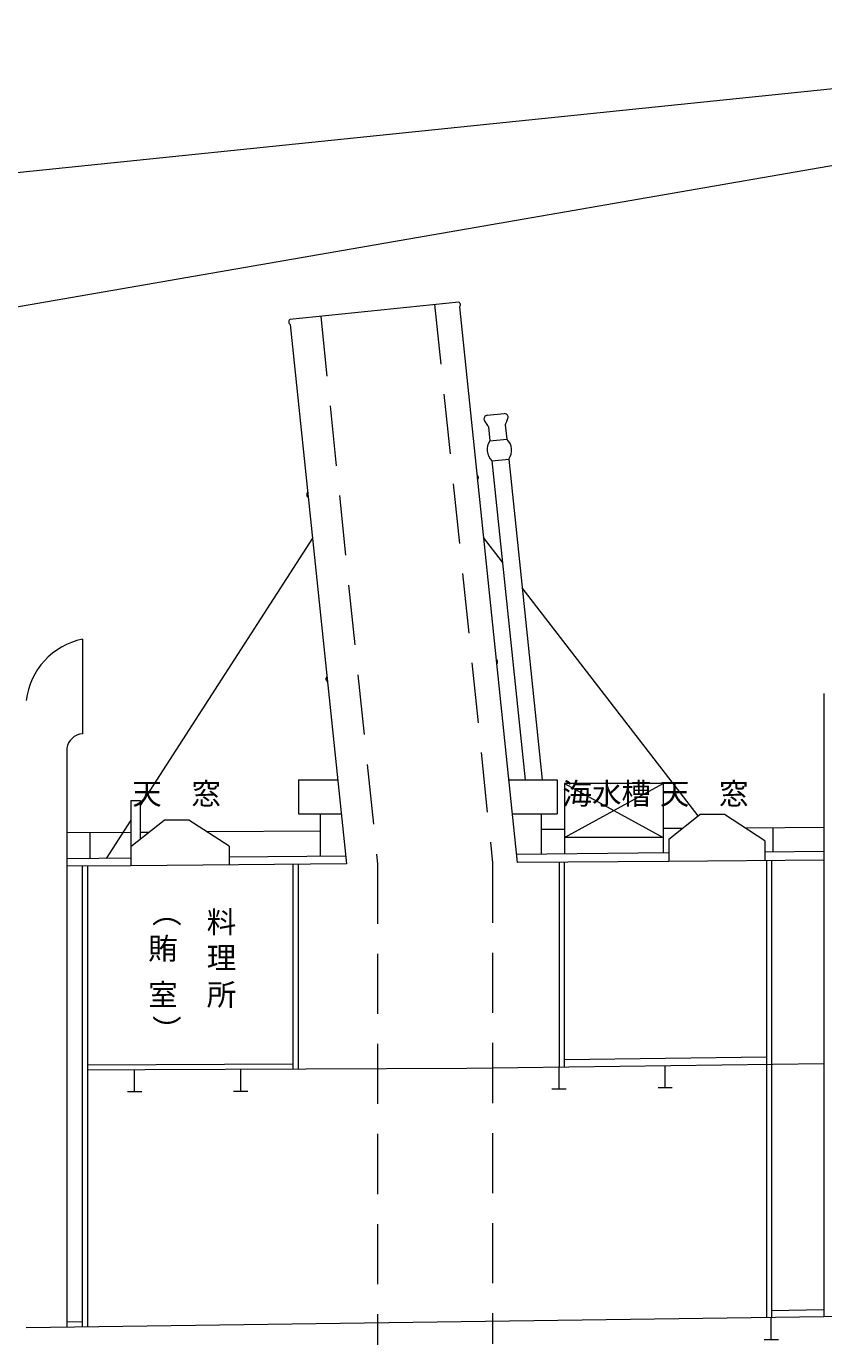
# Model space of a CAD drawing. Units: millimetres, scale not verified. Extents: x -51050 to 51050, y -29700 to 29700.
# Drawn here: x -7989 to 440, y -14929 to -1022 of the extents above; entities that cross this region are included whole.
import ezdxf
from ezdxf.enums import TextEntityAlignment as Align

# ---------------------------------------------------------------- set-up
doc = ezdxf.new("R2010")
doc.units = ezdxf.units.MM
doc.header["$LTSCALE"] = 100
doc.linetypes.add('USER2', pattern=[9.525, 6.35, -3.175])
doc.layers.add('0-3_keijou', color=7, linetype='Continuous', lineweight=18)
doc.layers.add('0-5_text', color=7, linetype='Continuous')
doc.styles.add('ＭＳ ゴシック', font='')
doc.styles.get('ＭＳ ゴシック').set_extended_font_data('MS Gothic')

msp = doc.modelspace()

# ---------------------------------------------------------------- linework, layer by layer
at = {"layer": '0-3_keijou'}
for p, q in [((11687.2, -534.9), (-22715.1, -4077.7)), ((11714.8, -552), (-22402.7, -6476.7)), ((-3415.6, -3937.1), (-5203.1, -4122.7)), ((-3410.1, -3989.5), (-2800, -9864)), ((-5197.7, -4175.2), (-4605.3, -9878.5)), ((-3116.1, -5133.5), (-2937.9, -5115)), ((-3103.4, -5255.8), (-3087.9, -5404.9)), ((-3103.4, -5255.8), (-3087.9, -5404.9)), ((-2925.2, -5237.3), (-2909.7, -5386.4)), ((-3087.9, -5404.9), (-2909.7, -5386.4)), ((-3066, -5616.4), (-2887.8, -5597.9)), ((-3066, -5616.4), (-2715.6, -8989.7)), ((-2887.8, -5597.9), (-2535.5, -8989.7)), ((-4963.2, -6432.8), (-6783.7, -9261.7)), ((-2954.6, -6688.3), (-3157.1, -6426)), ((-886.6, -9368.3), (-2746.5, -6958)), ((-7396.1, -7501.8), (-7396.1, -8501.8)), ((440.4, -8075), (440.4, -14666.9)), ((-7561.7, -8654.7), (-7561.7, -14779)), ((-5111, -8989.7), (-4697.6, -8989.7)), ((-5111, -8989.7), (-5111, -9347.6)), ((-2890.8, -8989.7), (-2378.5, -8989.7)), ((-2378.5, -8989.7), (-2378.5, -9347.6)), ((-2299.9, -9029), (-2299.9, -9773.2)), ((-1258, -9029), (-2299.9, -9029)), ((-2299.9, -9029), (-1258, -9598)), ((-1258, -9029), (-1258, -9763.1)), ((-6882.3, -9206.8), (-6882.3, -9896.8)), ((-6882.3, -9414.9), (-7143, -9820.1)), ((-6882.3, -9693.1), (-6533.1, -9414.1)), ((-6270.3, -9414.1), (-6533.1, -9416)), ((-5845, -9691.7), (-6270.3, -9414.1)), ((-5111, -9347.6), (-4660.5, -9347.6)), ((-4882.8, -9347.6), (-4882.8, -9798.2)), ((-2853.6, -9347.6), (-2378.5, -9347.6)), ((-2544.5, -9347.6), (-2544.5, -9775.5)), ((-1197.8, -9616.9), (-869.6, -9354.7)), ((-606.8, -9354.7), (-869.6, -9356.6)), ((-181.6, -9632.3), (-606.8, -9354.7)), ((-6882.3, -9545.9), (-7561.7, -9550.9)), ((-7316.9, -9549.1), (-7316.9, -9821.7)), ((-6696.4, -9544.6), (-6783.7, -9545.2)), ((-4882.8, -9531.4), (-6077.3, -9540.1)), ((-2299.9, -9512.6), (-2544.5, -9514.3)), ((-1055.9, -9503.5), (-1258, -9505)), ((440.4, -9492.6), (-386.3, -9498.6)), ((-95.5, -9496.5), (-95.5, -9751.8)), ((-5845, -9691.7), (-5845, -9888.4)), ((-1197.8, -9616.9), (-1197.8, -9851.2)), ((-181.6, -9632.3), (-181.6, -9843)), ((-6882.3, -9817.5), (-7561.7, -9824.1)), ((-4613.9, -9795.6), (-5845, -9807.5)), ((-1197.8, -9762.5), (-2808.9, -9778.1)), ((-1197.8, -9851.2), (-2800, -9864)), ((-2357, -9860.4), (-2357, -12027.1)), ((-2299.3, -12026.4), (-2299.3, -9860)), ((440.4, -9838), (-1197.8, -9851.2)), ((440.4, -9746.6), (-181.6, -9752.6)), ((-164.6, -9842.9), (-164.6, -14675.4)), ((-107, -14675.8), (-107, -9842.4)), ((-6882.3, -9896.8), (-7561.7, -9902.2)), ((-7396.8, -9900.9), (-7396.8, -14776.7)), ((-7339.2, -14775.9), (-7339.2, -9900.4)), ((-4605.3, -9878.5), (-6882.3, -9896.8)), ((-5170.5, -9883), (-5170.5, -12047.8)), ((-5112.8, -12047.5), (-5112.8, -9882.6)), ((-164.6, -11922.2), (-2299.3, -11948.9)), ((-5170.5, -11995), (-7339.2, -12005)), ((-6843.7, -12285.8), (-6843.7, -12055.8)), ((-5722, -12280.3), (-5722, -12050.3)), ((440.4, -11992.1), (-3333.2, -12039.3)), ((-2357, -12257.1), (-2357, -12027.1)), ((-1235.3, -12243.1), (-1235.3, -12013.1)), ((-6918.7, -12285.8), (-6768.7, -12285.8)), ((-5797, -12280.3), (-5647, -12280.3)), ((-2432, -12257.1), (-2282, -12257.1)), ((-1310.3, -12243.1), (-1160.3, -12243.1)), ((440.4, -14593.7), (-113.7, -14602.7)), ((440.4, -14666.9), (-7988.6, -14784.6)), ((-7396.8, -14719.4), (-7561.7, -14721.7)), ((-113.7, -14905.9), (-113.7, -14675.9)), ((-188.7, -14905.9), (-38.7, -14905.9))]:
    msp.add_line(p, q, dxfattribs=at)
at = {"layer": '0-3_keijou', "linetype": 'USER2'}
for p, q in [((-3672.9, -3963.8), (-3059.9, -9866.1)), ((-4876.3, -4088.8), (-4275.2, -9875.8)), ((-3059.9, -9866.1), (-3059.9, -14952.9)), ((-4275.2, -9875.8), (-4275.2, -14962.6))]:
    msp.add_line(p, q, dxfattribs=at)
at = {"layer": '0-3_keijou'}
for points in [[(-1258, -9598), (-2299.9, -9598), (-1258, -9029)], [(-6882.3, -9206.8), (-6783.7, -9206.8), (-6783.7, -9614.3)], [(-3333.2, -12039.3), (-6737.4, -12055), (-7339.2, -12059.6)], [(9359, -14516.3), (4444.8, -14601.8), (440.4, -14666.9)]]:
    msp.add_lwpolyline(points, dxfattribs=at)
for centre, radius, start, end in [((-3431.2, -3965.2), 32.1, 310.82296, 61.03627), ((-5182.1, -4147), 32.1, 130.82296, 241.03627), ((-3106.1, -5177.7), 45.3, 102.81881, 176.16074), ((-2938.7, -5160.3), 45.3, 15.69849, 89.04042), ((-3092.6, -5166.7), 59.2, 187.74796, 226.39131), ((-3250.7, -5318.3), 160, 22.99736, 42.87243), ((-2768.3, -5268.2), 160, 148.9868, 168.86187), ((-2954.1, -5152.3), 59.2, 325.46792, 4.11127), ((-2954.4, -5497.9), 162.7, 145.13516, 226.72408), ((-3021.3, -5504.9), 162.7, 325.13516, 46.72408), ((-3241.4, -5792.5), 32.1, 310.82296, 61.03627), ((-4992.3, -5974.4), 32.1, 130.82296, 241.03627), ((-7244.9, -8234.7), 748.3, 101.65308, 173.61864), ((-3039, -7740.8), 32.1, 310.82296, 61.03627), ((-4790, -7922.6), 32.1, 130.82296, 241.03627), ((-7378.9, -8686.6), 185.5, 95.29739, 170.10799)]:
    msp.add_arc(centre, radius, start, end, dxfattribs=at)

# ---------------------------------------------------------------- texts
at = {"layer": '0-5_text', "style": 'ＭＳ ゴシック'}
for s, p in [('天\u3000窓', (-6868.9, -9317.7)), ('海水槽', (-2321.9, -9317.7)), ('天\u3000窓', (-1291.9, -9317.7)), ('料', (-6081.5, -10676.4)), ('賄', (-6700.3, -10956.3)), ('理', (-6081.5, -11053.4)), ('室', (-6700.3, -11443.4)), ('所', (-6081.5, -11443.4))]:
    msp.add_text(s, height=229.1, dxfattribs=at).set_placement(p, align=Align.BOTTOM_LEFT)
for s, p in [('（', (-6690, -10231.2)), ('）', (-6690, -11475.4))]:
    msp.add_text(s, height=229.1, rotation=270, dxfattribs=at).set_placement(p, align=Align.BOTTOM_LEFT)

doc.saveas('drawing.dxf')
